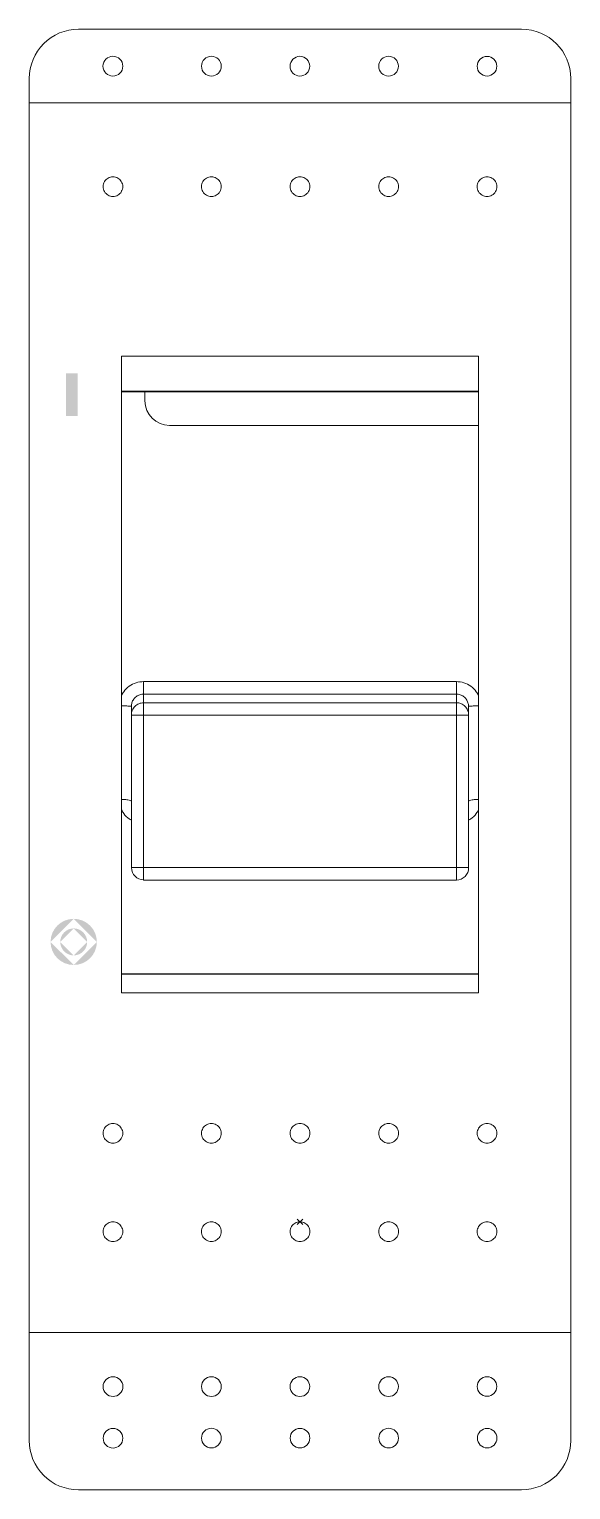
# Model space of a CAD drawing. Header units: millimetres. Extents: x -11 to 1219, y 0 to 1751.
# Drawn here: x 1030.6 to 1049.4, y 378.2 to 428.9 of the extents above; entities that cross this region are included whole.
import ezdxf

# ---------------------------------------------------------------- set-up
doc = ezdxf.new("R2010")
doc.units = ezdxf.units.MM
doc.header["$LTSCALE"] = 10
doc.layers.get('0').update_dxf_attribs({"linetype": 'CONTINUOUS'})
doc.layers.add('PDF3_Geometry', color=7, linetype='CONTINUOUS')
doc.layers.add('PDF3_Solid Fills', color=7, linetype='CONTINUOUS')

# ---------------------------------------------------------------- blocks, each defined once
blk = doc.blocks.new('MCCB')
at = {"layer": 'PDF3_Solid Fills', "transparency": 33554559}
h = blk.add_hatch(color=256, dxfattribs=at)
h.paths.add_polyline_path([(-1.2742, -1.9084, 0.414211), (-1.294, -1.9282)], flags=0)
h.paths.add_polyline_path([(-1.294, -1.9282, 0.414211), (-1.2742, -1.9479)], flags=0)
h.paths.add_polyline_path([(-1.2742, -1.9479, 0.414211), (-1.2544, -1.9282)], flags=0)
h.paths.add_polyline_path([(-1.2544, -1.9282, 0.414211), (-1.2742, -1.9084)], flags=0)
h.paths.add_polyline_path([(-1.2857, -1.9282, 0.41426), (-1.2742, -1.9397)], flags=0)
h.paths.add_polyline_path([(-1.2742, -1.9166, 0.41426), (-1.2857, -1.9282)], flags=0)
h.paths.add_polyline_path([(-1.2627, -1.9282, 0.41426), (-1.2742, -1.9166)], flags=0)
h.paths.add_polyline_path([(-1.2742, -1.9397, 0.41426), (-1.2627, -1.9282)], flags=0)
at = {"layer": 'PDF3_Geometry', "lineweight": 9}
blk.add_lwpolyline([(-0.8492, -1.1891, 0.414028), (-0.8913, -1.147), (-1.2701, -1.147, 0.414702), (-1.3122, -1.1891), (-1.3122, -2.355, 0.415004), (-1.2701, -2.3971), (-0.8913, -2.3971, 0.41433), (-0.8492, -2.355)], format="xyb", close=True, dxfattribs=at)
for points in [[(-0.8492, -1.2101), (-1.3122, -1.2101)], [(-0.9281, -1.9718), (-1.2333, -1.9718), (-1.2333, -1.4269)], [(-0.9281, -1.9718), (-0.9281, -1.4269), (-1.2333, -1.4269)], [(-1.2333, -1.4567), (-0.9281, -1.4567)], [(-1.2333, -1.4574), (-0.9281, -1.4574)], [(-1.2333, -1.4795), (-1.2333, -1.6086)], [(-0.9281, -1.4795), (-0.9281, -1.6086)], [(-0.947, -1.7161), (-1.2144, -1.7161)], [(-0.9281, -1.9554), (-1.2333, -1.9554)], [(-0.9281, -1.9558), (-1.2333, -1.9558)], [(-1.0784, -2.1654), (-1.0831, -2.1701)], [(-1.0784, -2.1701), (-1.0831, -2.1654)], [(-0.8492, -2.2625), (-1.3122, -2.2625)]]:
    blk.add_lwpolyline(points, dxfattribs=at)
for points in [[(-1.1493, -1.2773, 0.132597), (-1.1523, -1.2744, 0.133231), (-1.1564, -1.2732)], [(-1.0765, -1.2744, 0.134966), (-1.0808, -1.2732, 0.134727), (-1.0849, -1.2744)], [(-1.0091, -1.2744, 0.136531), (-1.0122, -1.2773, 0.132226), (-1.0134, -1.2817, 0.133442), (-1.0122, -1.286, 0.132671), (-1.0091, -1.289, 0.133984), (-1.005, -1.2901, 0.129936), (-1.0008, -1.289, 0.125058), (-0.9977, -1.286, 0.131296), (-0.9965, -1.2817, 0.130092), (-0.9977, -1.2773, 0.12893), (-1.0008, -1.2744, 0.132095), (-1.005, -1.2732)], [(-1.2479, -1.2773, 0.136585), (-1.2491, -1.2817, 0.137814), (-1.2479, -1.286, 0.13756), (-1.2448, -1.289)], [(-1.088, -1.2773, 0.132333), (-1.0891, -1.2817, 0.133536), (-1.088, -1.286, 0.130149), (-1.0849, -1.289, 0.132536), (-1.0808, -1.2901, 0.132778), (-1.0765, -1.289, 0.134129), (-1.0735, -1.286)], [(-0.928, -1.2773, 0.136225), (-0.9292, -1.2817, 0.137488), (-0.928, -1.286, 0.138332), (-0.9249, -1.289, 0.137181), (-0.9208, -1.2901, 0.13803), (-0.9166, -1.289)], [(-0.9281, -1.4861), (-1.1922, -1.4861, -0.413946), (-1.2133, -1.465), (-1.2133, -1.4574)], [(-1.2144, -1.7054, 0.077828), (-1.2209, -1.7064, 0.077857), (-1.2268, -1.7094, 0.076139), (-1.2314, -1.714, 0.053349), (-1.2333, -1.7171)], [(-0.947, -1.8752), (-0.947, -1.7054), (-1.2144, -1.7054), (-1.2144, -1.8752), (-0.947, -1.8752, 0.412872), (-0.9365, -1.8646), (-1.2249, -1.8646), (-1.2249, -1.7266)], [(-0.9281, -1.7171, 0.046037), (-0.93, -1.714, 0.082827), (-0.9346, -1.7094, 0.080859), (-0.9405, -1.7064, 0.077493), (-0.947, -1.7054)], [(-1.2184, -1.7243, -0.098883), (-1.2144, -1.7235), (-0.947, -1.7235, -0.093523), (-0.9431, -1.7242, -0.100327), (-0.9397, -1.7265)], [(-0.9385, -1.7205, 0.074265), (-0.9408, -1.7181, 0.072416), (-0.9438, -1.7166)], [(-0.9365, -1.8646), (-0.9365, -1.7266, 0.080322), (-0.9371, -1.7234)], [(-1.2218, -1.7266, 0.102215), (-1.2241, -1.73, 0.103024), (-1.2249, -1.734), (-0.9365, -1.734, 0.072446), (-0.9369, -1.7312)], [(-0.9347, -1.8229, 0.080812), (-0.93, -1.8183, 0.048181), (-0.9281, -1.8151)], [(-1.2479, -2.0876, 0.134347), (-1.2491, -2.0919, 0.133955), (-1.2479, -2.0963, 0.122943), (-1.2448, -2.0993)], [(-1.1637, -2.0876, 0.138664), (-1.1649, -2.0919, 0.138269), (-1.1637, -2.0963)], [(-1.088, -2.0876, 0.130136), (-1.0891, -2.0919, 0.129756), (-1.088, -2.0963, 0.115523), (-1.0849, -2.0993)], [(-1.0735, -2.0963, 0.134086), (-1.0723, -2.0919, 0.134479), (-1.0735, -2.0876)], [(-1.0091, -2.0847, 0.124144), (-1.0122, -2.0876, 0.130013), (-1.0134, -2.0919, 0.129635), (-1.0122, -2.0963)], [(-0.9977, -2.0963, 0.127527), (-0.9965, -2.0919, 0.1279), (-0.9977, -2.0876, 0.116514), (-1.0008, -2.0847)], [(-0.928, -2.0876, 0.133938), (-0.9292, -2.0919, 0.133551), (-0.928, -2.0963, 0.123747), (-0.9249, -2.0993, 0.123329), (-0.9208, -2.1004)], [(-0.9166, -2.0847, 0.128738), (-0.9208, -2.0835, 0.127874), (-0.9249, -2.0847)], [(-1.2407, -2.1004, 0.123158), (-1.2365, -2.0993, 0.126389), (-1.2335, -2.0963)], [(-1.2407, -2.1677, 0.132479), (-1.2448, -2.1688, 0.136116), (-1.2479, -2.1718, 0.135353), (-1.2491, -2.1761, 0.136579), (-1.2479, -2.1805)], [(-1.1637, -2.1718, 0.139687), (-1.1649, -2.1761, 0.140925), (-1.1637, -2.1805)], [(-1.1493, -2.1718, 0.127269), (-1.1523, -2.1688, 0.131215), (-1.1564, -2.1677)], [(-1.0808, -2.1677, 0.132673), (-1.0849, -2.1688, 0.128697), (-1.088, -2.1718, 0.131122), (-1.0891, -2.1761, 0.132328), (-1.088, -2.1805)], [(-1.0735, -2.1805, 0.136697), (-1.0723, -2.1761, 0.135481), (-1.0735, -2.1718, 0.132683), (-1.0765, -2.1688)], [(-1.0091, -2.1688, 0.131214), (-1.0122, -2.1718, 0.131004), (-1.0134, -2.1761, 0.132221), (-1.0122, -2.1805)], [(-0.9977, -2.1805, 0.130086), (-0.9965, -2.1761, 0.12888), (-0.9977, -2.1718, 0.123605), (-1.0008, -2.1688, 0.130072), (-1.005, -2.1677)], [(-0.928, -2.1718, 0.134958), (-0.9292, -2.1761, 0.136219), (-0.928, -2.1805, 0.121252), (-0.9249, -2.1835)]]:
    blk.add_lwpolyline(points, format="xyb", dxfattribs=at)
for centre, radius in [((-1.2407, -1.1786), 0.00846), ((-1.1565, -1.1786), 0.00845), ((-1.0808, -1.1786), 0.00843), ((-1.005, -1.1786), 0.00845), ((-0.9208, -1.1786), 0.00841), ((-1.2406, -2.3088), 0.00845), ((-1.1565, -2.3088), 0.00844), ((-1.0808, -2.3088), 0.00842), ((-1.005, -2.3088), 0.00844), ((-0.9208, -2.3087), 0.0084), ((-1.2406, -2.353), 0.00842), ((-1.1565, -2.3529), 0.00841), ((-1.0807, -2.3529), 0.00839), ((-1.0049, -2.3529), 0.0084), ((-0.9207, -2.3529), 0.00837)]:
    blk.add_circle(centre, radius, dxfattribs=at)
for centre, radius, start, end in [((-1.2407, -1.2814), 0.0082, 89.9142, 120.564), ((-1.1574, -1.2809), 0.00725, 116.5858, 150.7759), ((-0.9207, -1.2811), 0.0078, 58.6447, 90.5849), ((-1.2401, -1.2822), 0.00766, 298.2844, 330.3863), ((-1.1569, -1.2816), 0.00886, 329.902, 359.2772), ((-1.1565, -1.2818), 0.00832, 270.2734, 300.1392), ((-1.2141, -1.7269), 0.0109, 108.7153, 126.3354), ((-1.2317, -1.6804), 0.0457, 267.9687, 270.3707), ((-0.9297, -1.6814), 0.0447, 269.588, 272.0606), ((-1.2341, -1.8467), 0.0406, 81.3557, 86.2671), ((-0.9272, -1.8479), 0.0418, 93.9415, 98.6362), ((-1.2144, -1.8057), 0.0212, 216.552, 234.307), ((-1.2143, -1.8646), 0.0105, 180.062, 269.7115), ((-1.2407, -2.0921), 0.00855, 60.4672, 89.5753), ((-1.1564, -2.0919), 0.00839, 90.1387, 119.8188), ((-1.1568, -2.0924), 0.00893, 32.2242, 59.6365), ((-1.0809, -2.0925), 0.00894, 61.1137, 89.3068), ((-1.1564, -2.0917), 0.00867, 241.0566, 269.702), ((-0.9211, -2.0916), 0.00883, 300.0082, 328.1564), ((-1.241, -2.176), 0.00877, 300.8781, 329.1224), ((-0.9213, -2.1757), 0.00906, 300.6856, 328.2721)]:
    blk.add_arc(centre, radius, start, end, dxfattribs=at)
for points in [[(-1.2479, -1.2773), (-1.2471, -1.2761), (-1.2461, -1.275), (-1.2448, -1.2744)], [(-1.2407, -1.2732), (-1.2392, -1.2732), (-1.2377, -1.2736), (-1.2365, -1.2744)], [(-1.2365, -1.2744), (-1.2352, -1.275), (-1.2342, -1.2761), (-1.2335, -1.2773)], [(-1.1606, -1.2744), (-1.1594, -1.2736), (-1.1579, -1.2732), (-1.1564, -1.2732)], [(-1.088, -1.2773), (-1.0872, -1.2761), (-1.0861, -1.275), (-1.0849, -1.2744)], [(-1.0765, -1.2744), (-1.0753, -1.275), (-1.0743, -1.2761), (-1.0735, -1.2773)], [(-1.0091, -1.2744), (-1.0079, -1.2736), (-1.0064, -1.2732), (-1.005, -1.2732)], [(-0.928, -1.2773), (-0.9272, -1.2761), (-0.9262, -1.275), (-0.9249, -1.2744)], [(-0.9249, -1.2744), (-0.9237, -1.2736), (-0.9222, -1.2732), (-0.9208, -1.2732)], [(-0.9166, -1.2744), (-0.9153, -1.275), (-0.9143, -1.2761), (-0.9136, -1.2773)], [(-1.2335, -1.2773), (-1.2327, -1.2786), (-1.2322, -1.2802), (-1.2322, -1.2817)], [(-1.2322, -1.2817), (-1.2322, -1.2832), (-1.2327, -1.2847), (-1.2335, -1.286)], [(-1.1649, -1.2817), (-1.1649, -1.2802), (-1.1645, -1.2786), (-1.1637, -1.2773)], [(-1.1637, -1.286), (-1.1645, -1.2847), (-1.1649, -1.2832), (-1.1649, -1.2817)], [(-1.1606, -1.289), (-1.1619, -1.2883), (-1.163, -1.2873), (-1.1637, -1.286)], [(-1.1493, -1.286), (-1.15, -1.2873), (-1.1511, -1.2883), (-1.1523, -1.289)], [(-1.1493, -1.2773), (-1.1485, -1.2786), (-1.1481, -1.2802), (-1.1481, -1.2817)], [(-1.0735, -1.2773), (-1.0727, -1.2786), (-1.0723, -1.2802), (-1.0723, -1.2817)], [(-1.0723, -1.2817), (-1.0723, -1.2832), (-1.0727, -1.2847), (-1.0735, -1.286)], [(-0.9136, -1.286), (-0.9143, -1.2873), (-0.9153, -1.2883), (-0.9166, -1.289)], [(-0.9136, -1.2773), (-0.9127, -1.2786), (-0.9124, -1.2802), (-0.9124, -1.2817)], [(-0.9124, -1.2817), (-0.9124, -1.2832), (-0.9127, -1.2847), (-0.9136, -1.286)], [(-1.2407, -1.2901), (-1.2422, -1.2901), (-1.2435, -1.2897), (-1.2448, -1.289)], [(-1.2365, -1.289), (-1.2377, -1.2897), (-1.2392, -1.2901), (-1.2407, -1.2901)], [(-1.1564, -1.2901), (-1.1579, -1.2901), (-1.1594, -1.2897), (-1.1606, -1.289)], [(-1.2244, -1.7234), (-1.2247, -1.7244), (-1.2249, -1.7255), (-1.2249, -1.7266)], [(-1.2229, -1.7205), (-1.2236, -1.7214), (-1.2241, -1.7223), (-1.2244, -1.7234)], [(-1.2206, -1.7181), (-1.2215, -1.7188), (-1.2223, -1.7196), (-1.2229, -1.7205)], [(-1.2218, -1.7266), (-1.2208, -1.7256), (-1.2197, -1.7248), (-1.2184, -1.7243)], [(-1.2144, -1.7161), (-1.2154, -1.7161), (-1.2166, -1.7163), (-1.2176, -1.7166)], [(-0.9438, -1.7166), (-0.9448, -1.7163), (-0.946, -1.7161), (-0.947, -1.7161)], [(-0.9371, -1.7234), (-0.9374, -1.7223), (-0.9379, -1.7213), (-0.9385, -1.7205)], [(-1.228, -1.7263), (-1.229, -1.7261), (-1.2302, -1.7261), (-1.2314, -1.7261)], [(-1.2257, -1.7264), (-1.2268, -1.7265), (-1.2273, -1.7263), (-1.228, -1.7263)], [(-1.2249, -1.7266), (-1.2249, -1.7263), (-1.2253, -1.7264), (-1.2257, -1.7264)], [(-0.9397, -1.7265), (-0.9387, -1.7275), (-0.9379, -1.7287), (-0.9374, -1.7299)], [(-0.9374, -1.7299), (-0.9372, -1.7304), (-0.937, -1.7308), (-0.9369, -1.7312)], [(-0.9357, -1.7264), (-0.9361, -1.7264), (-0.9365, -1.7263), (-0.9365, -1.7266)], [(-0.9334, -1.7263), (-0.9342, -1.7263), (-0.9347, -1.7265), (-0.9357, -1.7264)], [(-0.93, -1.7261), (-0.9312, -1.7261), (-0.9325, -1.7261), (-0.9334, -1.7263)], [(-1.2333, -1.8062), (-1.2327, -1.8062), (-1.232, -1.8062), (-1.2314, -1.8062)], [(-1.228, -1.8066), (-1.2273, -1.8067), (-1.2265, -1.8069), (-1.2257, -1.8072)], [(-1.2257, -1.8072), (-1.2253, -1.8073), (-1.2249, -1.8075), (-1.2249, -1.8078)], [(-0.9365, -1.8078), (-0.9365, -1.8075), (-0.9361, -1.8073), (-0.9357, -1.8072)], [(-0.9357, -1.8072), (-0.9349, -1.8069), (-0.9342, -1.8067), (-0.9334, -1.8066)], [(-0.93, -1.8062), (-0.9294, -1.8062), (-0.9288, -1.8062), (-0.9281, -1.8062)], [(-1.2314, -1.8183), (-1.2322, -1.8173), (-1.2328, -1.8162), (-1.2333, -1.8151)], [(-1.2249, -1.8241), (-1.2255, -1.8237), (-1.2261, -1.8233), (-1.2268, -1.8229)], [(-0.9347, -1.8229), (-0.9353, -1.8233), (-0.9359, -1.8237), (-0.9365, -1.8241)], [(-1.2479, -2.0876), (-1.2471, -2.0864), (-1.2461, -2.0853), (-1.2448, -2.0847)], [(-1.2448, -2.0847), (-1.2435, -2.084), (-1.2422, -2.0835), (-1.2407, -2.0835)], [(-1.2365, -2.0847), (-1.2352, -2.0853), (-1.2342, -2.0864), (-1.2335, -2.0876)], [(-1.2335, -2.0876), (-1.2327, -2.0889), (-1.2322, -2.0905), (-1.2322, -2.0919)], [(-1.1637, -2.0876), (-1.163, -2.0864), (-1.1619, -2.0853), (-1.1606, -2.0847)], [(-1.1564, -2.0835), (-1.1551, -2.0835), (-1.1536, -2.084), (-1.1523, -2.0847)], [(-1.1493, -2.0876), (-1.1485, -2.0889), (-1.1481, -2.0905), (-1.1481, -2.0919)], [(-1.088, -2.0876), (-1.0872, -2.0864), (-1.0861, -2.0853), (-1.0849, -2.0847)], [(-1.0849, -2.0847), (-1.0836, -2.084), (-1.0822, -2.0835), (-1.0808, -2.0835)], [(-1.0765, -2.0847), (-1.0753, -2.0853), (-1.0743, -2.0864), (-1.0735, -2.0876)], [(-1.0091, -2.0847), (-1.0079, -2.084), (-1.0064, -2.0835), (-1.005, -2.0835)], [(-1.005, -2.0835), (-1.0035, -2.0835), (-1.0021, -2.084), (-1.0008, -2.0847)], [(-0.928, -2.0876), (-0.9272, -2.0864), (-0.9262, -2.0853), (-0.9249, -2.0847)], [(-0.9166, -2.0847), (-0.9153, -2.0853), (-0.9143, -2.0864), (-0.9136, -2.0876)], [(-0.9136, -2.0876), (-0.9127, -2.0889), (-0.9124, -2.0905), (-0.9124, -2.0919)], [(-1.2407, -2.1004), (-1.2422, -2.1004), (-1.2435, -2.1), (-1.2448, -2.0993)], [(-1.2322, -2.0919), (-1.2322, -2.0934), (-1.2327, -2.095), (-1.2335, -2.0963)], [(-1.1606, -2.0993), (-1.1619, -2.0985), (-1.163, -2.0975), (-1.1637, -2.0963)], [(-1.1523, -2.0993), (-1.1536, -2.1), (-1.1551, -2.1004), (-1.1564, -2.1004)], [(-1.1493, -2.0963), (-1.15, -2.0975), (-1.1511, -2.0985), (-1.1523, -2.0993)], [(-1.1481, -2.0919), (-1.1481, -2.0934), (-1.1485, -2.095), (-1.1493, -2.0963)], [(-1.0808, -2.1004), (-1.0822, -2.1004), (-1.0836, -2.1), (-1.0849, -2.0993)], [(-1.0765, -2.0993), (-1.0778, -2.1), (-1.0793, -2.1004), (-1.0808, -2.1004)], [(-1.0735, -2.0963), (-1.0743, -2.0975), (-1.0753, -2.0985), (-1.0765, -2.0993)], [(-1.0091, -2.0993), (-1.0103, -2.0985), (-1.0114, -2.0975), (-1.0122, -2.0963)], [(-1.005, -2.1004), (-1.0064, -2.1004), (-1.0079, -2.1), (-1.0091, -2.0993)], [(-1.0008, -2.0993), (-1.0021, -2.1), (-1.0035, -2.1004), (-1.005, -2.1004)], [(-0.9977, -2.0963), (-0.9985, -2.0975), (-0.9996, -2.0985), (-1.0008, -2.0993)], [(-0.9166, -2.0993), (-0.9179, -2.1), (-0.9193, -2.1004), (-0.9208, -2.1004)], [(-0.9124, -2.0919), (-0.9124, -2.0934), (-0.9127, -2.095), (-0.9136, -2.0963)], [(-1.2407, -2.1677), (-1.2392, -2.1677), (-1.2377, -2.1681), (-1.2365, -2.1688)], [(-1.2365, -2.1688), (-1.2352, -2.1695), (-1.2342, -2.1706), (-1.2335, -2.1718)], [(-1.2335, -2.1718), (-1.2327, -2.1731), (-1.2322, -2.1746), (-1.2322, -2.1761)], [(-1.1637, -2.1718), (-1.163, -2.1706), (-1.1619, -2.1695), (-1.1606, -2.1688)], [(-1.1606, -2.1688), (-1.1594, -2.1681), (-1.1579, -2.1677), (-1.1564, -2.1677)], [(-1.1493, -2.1718), (-1.1485, -2.1731), (-1.1481, -2.1746), (-1.1481, -2.1761)], [(-1.0808, -2.1677), (-1.0793, -2.1677), (-1.0778, -2.1681), (-1.0765, -2.1688)], [(-1.0091, -2.1688), (-1.0079, -2.1681), (-1.0064, -2.1677), (-1.005, -2.1677)], [(-0.928, -2.1718), (-0.9272, -2.1706), (-0.9262, -2.1695), (-0.9249, -2.1688)], [(-0.9249, -2.1688), (-0.9237, -2.1681), (-0.9222, -2.1677), (-0.9208, -2.1677)], [(-0.9208, -2.1677), (-0.9193, -2.1677), (-0.9179, -2.1681), (-0.9166, -2.1688)], [(-0.9166, -2.1688), (-0.9153, -2.1695), (-0.9143, -2.1706), (-0.9136, -2.1718)], [(-0.9136, -2.1718), (-0.9127, -2.1731), (-0.9124, -2.1746), (-0.9124, -2.1761)], [(-1.2448, -2.1835), (-1.2461, -2.1827), (-1.2471, -2.1817), (-1.2479, -2.1805)], [(-1.2407, -2.1846), (-1.2422, -2.1846), (-1.2435, -2.1841), (-1.2448, -2.1835)], [(-1.2365, -2.1835), (-1.2377, -2.1841), (-1.2392, -2.1846), (-1.2407, -2.1846)], [(-1.2322, -2.1761), (-1.2322, -2.1776), (-1.2327, -2.1792), (-1.2335, -2.1805)], [(-1.1606, -2.1835), (-1.1619, -2.1827), (-1.163, -2.1817), (-1.1637, -2.1805)], [(-1.1564, -2.1846), (-1.1579, -2.1846), (-1.1594, -2.1841), (-1.1606, -2.1835)], [(-1.1523, -2.1835), (-1.1536, -2.1841), (-1.1551, -2.1846), (-1.1564, -2.1846)], [(-1.1493, -2.1805), (-1.15, -2.1817), (-1.1511, -2.1827), (-1.1523, -2.1835)], [(-1.1481, -2.1761), (-1.1481, -2.1776), (-1.1485, -2.1792), (-1.1493, -2.1805)], [(-1.0849, -2.1835), (-1.0861, -2.1827), (-1.0872, -2.1817), (-1.088, -2.1805)], [(-1.0808, -2.1846), (-1.0822, -2.1846), (-1.0836, -2.1841), (-1.0849, -2.1835)], [(-1.0765, -2.1835), (-1.0778, -2.1841), (-1.0793, -2.1846), (-1.0808, -2.1846)], [(-1.0735, -2.1805), (-1.0743, -2.1817), (-1.0753, -2.1827), (-1.0765, -2.1835)], [(-1.0091, -2.1835), (-1.0103, -2.1827), (-1.0114, -2.1817), (-1.0122, -2.1805)], [(-1.005, -2.1846), (-1.0064, -2.1846), (-1.0079, -2.1841), (-1.0091, -2.1835)], [(-1.0008, -2.1835), (-1.0021, -2.1841), (-1.0035, -2.1846), (-1.005, -2.1846)], [(-0.9977, -2.1805), (-0.9985, -2.1817), (-0.9996, -2.1827), (-1.0008, -2.1835)], [(-0.9208, -2.1846), (-0.9222, -2.1846), (-0.9237, -2.1841), (-0.9249, -2.1835)], [(-0.9166, -2.1835), (-0.9179, -2.1841), (-0.9193, -2.1846), (-0.9208, -2.1846)], [(-0.9124, -2.1761), (-0.9124, -2.1776), (-0.9127, -2.1792), (-0.9136, -2.1805)]]:
    blk.add_open_spline(points, degree=3, dxfattribs=at)
at = {"layer": 'PDF3_Solid Fills', "lineweight": 9, "transparency": 33554559}
blk.add_solid([(-1.2808, -1.4416), (-1.2709, -1.4416), (-1.2808, -1.4779), (-1.2709, -1.4779)], dxfattribs=at)

msp = doc.modelspace()

# ---------------------------------------------------------------- block references
at = {"xscale": 40.55841776033333, "yscale": 40.55841776033333, "zscale": 40.55841776033333}
msp.add_blockref('MCCB', (1083.852, 475.461), dxfattribs=at)

doc.saveas('drawing.dxf')
